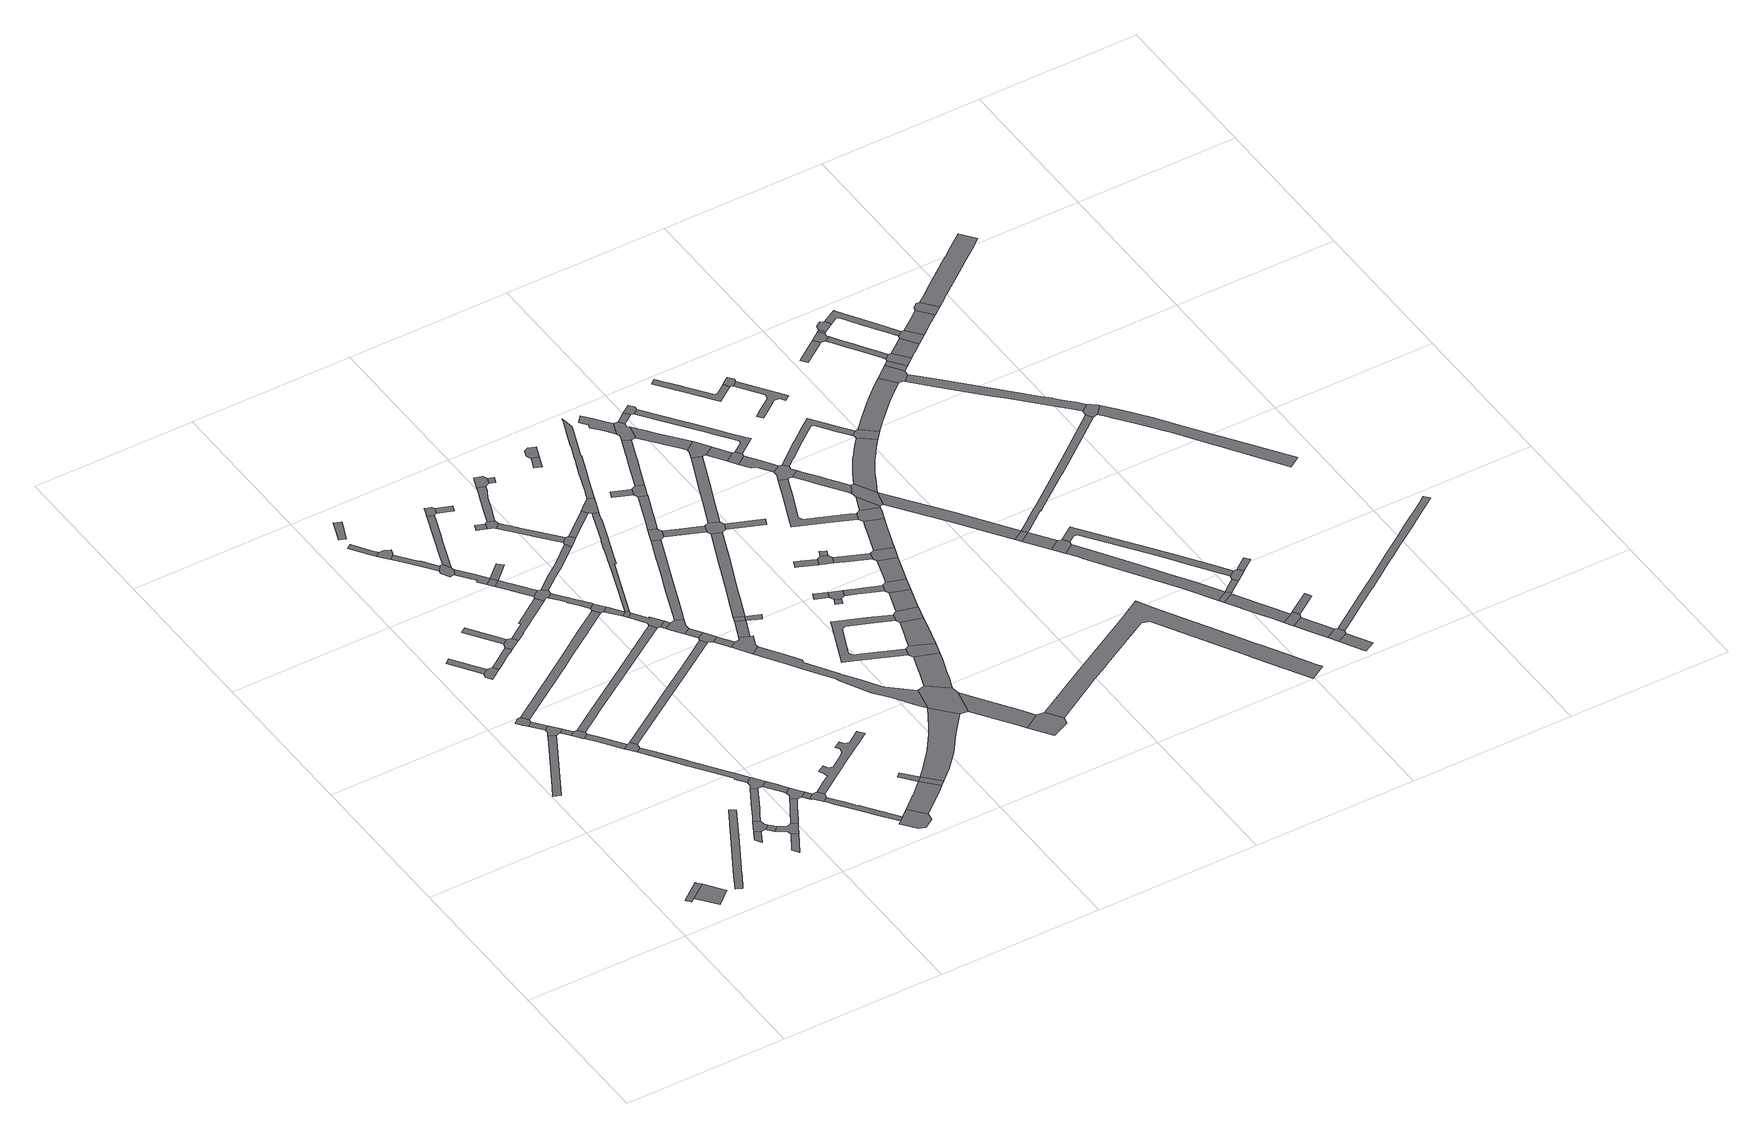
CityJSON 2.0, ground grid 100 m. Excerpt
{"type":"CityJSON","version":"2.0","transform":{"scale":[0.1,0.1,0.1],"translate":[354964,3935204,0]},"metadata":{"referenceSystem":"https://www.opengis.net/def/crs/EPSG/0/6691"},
"CityObjects":{
"road1":{"type":"Road","geometry":[{"type":"MultiSurface","lod":"1","boundaries":[[[0,1,2,3,4,5]]]}]},
"road2":{"type":"Road","attributes":{"RoadStructureAttribute.sectionType":"1"},"geometry":[{"type":"MultiSurface","lod":"1","boundaries":[[[0,6,7,8,1]]]}]},
"road3":{"type":"Road","attributes":{"RoadStructureAttribute.sectionType":"1"},"geometry":[{"type":"MultiSurface","lod":"1","boundaries":[[[9,10,11,12,13,14,15,16,17]]]}]},
"road4":{"type":"Road","attributes":{"RoadStructureAttribute.sectionType":"1"},"geometry":[{"type":"MultiSurface","lod":"1","boundaries":[[[18,19,20,21,22,23,24,25,26,27,28]]]}]},
"road5":{"type":"Road","geometry":[{"type":"MultiSurface","lod":"1","boundaries":[[[29,30,31,32,33,34,35,36,37]]]}]},
"road6":{"type":"Road","attributes":{"RoadStructureAttribute.sectionType":"1"},"geometry":[{"type":"MultiSurface","lod":"1","boundaries":[[[36,38,39,40,41,42,37]]]}]},
"road7":{"type":"Road","geometry":[{"type":"MultiSurface","lod":"1","boundaries":[[[39,43,12,11,44,45,46,40]]]}]},
"road8":{"type":"Road","attributes":{"RoadStructureAttribute.sectionType":"1"},"geometry":[{"type":"MultiSurface","lod":"1","boundaries":[[[47,48,49,45,44,50]]]}]},
"road9":{"type":"Road","geometry":[{"type":"MultiSurface","lod":"1","boundaries":[[[51,52,53,54,55,47,50]]]}]},
"road10":{"type":"Road","attributes":{"RoadStructureAttribute.sectionType":"1"},"geometry":[{"type":"MultiSurface","lod":"1","boundaries":[[[56,57,58,59,60,61]]]}]},
"road11":{"type":"Road","attributes":{"RoadStructureAttribute.sectionType":"1"},"geometry":[{"type":"MultiSurface","lod":"1","boundaries":[[[62,63,64,65]]]}]},
"road12":{"type":"Road","attributes":{"RoadStructureAttribute.sectionType":"1"},"geometry":[{"type":"MultiSurface","lod":"1","boundaries":[[[52,66,67,68,69,53]]]}]},
"road13":{"type":"Road","geometry":[{"type":"MultiSurface","lod":"1","boundaries":[[[61,60,70,71,72,73,74]]]}]},
"road14":{"type":"Road","geometry":[{"type":"MultiSurface","lod":"1","boundaries":[[[75,76,65,64,77,78,79,80,81]]]}]},
"road15":{"type":"Road","attributes":{"RoadStructureAttribute.sectionType":"1"},"geometry":[{"type":"MultiSurface","lod":"1","boundaries":[[[82,83,84,85]]]}]},
"road16":{"type":"Road","attributes":{"RoadStructureAttribute.sectionType":"1"},"geometry":[{"type":"MultiSurface","lod":"1","boundaries":[[[86,87,88,71,70]]]}]},
"road17":{"type":"Road","geometry":[{"type":"MultiSurface","lod":"1","boundaries":[[[89,68,67,90,91,92,93]]]}]},
"road18":{"type":"Road","geometry":[{"type":"MultiSurface","lod":"1","boundaries":[[[94,95,96,88,87,97,98,82,85,99,100]]]}]},
"road19":{"type":"Road","attributes":{"RoadStructureAttribute.sectionType":"1"},"geometry":[{"type":"MultiSurface","lod":"1","boundaries":[[[73,101,102,103,104,105,106,107,108,74]]]}]},
"road20":{"type":"Road","attributes":{"RoadStructureAttribute.sectionType":"1"},"geometry":[{"type":"MultiSurface","lod":"1","boundaries":[[[109,110,111,112,113,114,115,116,117,118,119,75]]]}]},
"road21":{"type":"Road","attributes":{"RoadStructureAttribute.sectionType":"1"},"geometry":[{"type":"MultiSurface","lod":"1","boundaries":[[[90,120,121,122,123,124,125,126,127,128,129,130,131,132,133,134,91]]]}]},
"road22":{"type":"Road","attributes":{"RoadStructureAttribute.sectionType":"1"},"geometry":[{"type":"MultiSurface","lod":"1","boundaries":[[[135,136,137,138]]]}]},
"road23":{"type":"Road","attributes":{"RoadStructureAttribute.sectionType":"1"},"geometry":[{"type":"MultiSurface","lod":"1","boundaries":[[[139,140,141,142,143,144,145,146,147,148,149,94,100]]]}]},
"road24":{"type":"Road","geometry":[{"type":"MultiSurface","lod":"1","boundaries":[[[115,150,151,152,153,138,137,116]]]}]},
"road25":{"type":"Road","geometry":[{"type":"MultiSurface","lod":"1","boundaries":[[[154,126,125,155,105,104,156,157,158]]]}]},
"road26":{"type":"Road","attributes":{"RoadStructureAttribute.sectionType":"1"},"geometry":[{"type":"MultiSurface","lod":"1","boundaries":[[[159,160,161,162,163,164,165,30,29,166,167,168,169,170,171,172,173,174]]]}]},
"road27":{"type":"Road","attributes":{"RoadStructureAttribute.sectionType":"1"},"geometry":[{"type":"MultiSurface","lod":"1","boundaries":[[[157,175,176,177,178,179,180,181,182,183,184,158]]]}]},
"road28":{"type":"Road","attributes":{"RoadStructureAttribute.sectionType":"1"},"geometry":[{"type":"MultiSurface","lod":"1","boundaries":[[[185,186,187,188,189,190,191]]]}]},
"road29":{"type":"Road","geometry":[{"type":"MultiSurface","lod":"1","boundaries":[[[192,193,178,177,194,195,144,143,196]]]}]},
"road30":{"type":"Road","attributes":{"RoadStructureAttribute.sectionType":"1"},"geometry":[{"type":"MultiSurface","lod":"1","boundaries":[[[197,198,199,200,201,202,203]]]}]},
"road31":{"type":"Road","geometry":[{"type":"MultiSurface","lod":"1","boundaries":[[[204,205,206,207,191,190,208,209]]]}]},
"road32":{"type":"Road","attributes":{"RoadStructureAttribute.sectionType":"1"},"geometry":[{"type":"MultiSurface","lod":"1","boundaries":[[[210,211,192,196]]]}]},
"road33":{"type":"Road","geometry":[{"type":"MultiSurface","lod":"1","boundaries":[[[212,213,211,210,214,215,216,217,218,219]]]}]},
"road34":{"type":"Road","attributes":{"RoadStructureAttribute.sectionType":"1"},"geometry":[{"type":"MultiSurface","lod":"1","boundaries":[[[220,221,222,223,224,225,226,55,54]]]}]},
"road35":{"type":"Road","attributes":{"RoadStructureAttribute.sectionType":"1"},"geometry":[{"type":"MultiSurface","lod":"1","boundaries":[[[227,228,229,230,231,232,233,234,235,236,204,209]]]}]},
"road36":{"type":"Road","attributes":{"RoadStructureAttribute.sectionType":"1"},"geometry":[{"type":"MultiSurface","lod":"1","boundaries":[[[152,237,238,239,240,241,242,243,244,245,246,153]]]}]},
"road37":{"type":"Road","attributes":{"RoadStructureAttribute.sectionType":"1"},"geometry":[{"type":"MultiSurface","lod":"1","boundaries":[[[218,247,248,249,250,251,252,253,254,255,256,257,258,219]]]}]},
"road38":{"type":"Road","geometry":[{"type":"MultiSurface","lod":"1","boundaries":[[[259,260,261,231,230,262,263,264,265]]]}]},
"road39":{"type":"Road","attributes":{"RoadStructureAttribute.sectionType":"1"},"geometry":[{"type":"MultiSurface","lod":"1","boundaries":[[[92,266,267,268,269,270,271,272,273,274,93]]]}]},
"road40":{"type":"Road","attributes":{"RoadStructureAttribute.sectionType":"1"},"geometry":[{"type":"MultiSurface","lod":"1","boundaries":[[[275,276,277,278,259,265,279,280,281,282,283]]]}]},
"road41":{"type":"Road","geometry":[{"type":"MultiSurface","lod":"1","boundaries":[[[282,284,285,283]]]}]},
"road42":{"type":"Road","geometry":[{"type":"MultiSurface","lod":"1","boundaries":[[[286,253,252,287,288,289,290,291]]]}]},
"road43":{"type":"Road","attributes":{"RoadStructureAttribute.sectionType":"1"},"geometry":[{"type":"MultiSurface","lod":"1","boundaries":[[[292,293,294,295,285,284,296,297,298,299]]]}]},
"road44":{"type":"Road","attributes":{"RoadStructureAttribute.sectionType":"1"},"geometry":[{"type":"MultiSurface","lod":"1","boundaries":[[[260,300,301,302,303,304,305,306,307,308,309,310,311,261]]]}]},
"road45":{"type":"Road","geometry":[{"type":"MultiSurface","lod":"1","boundaries":[[[285,312,313,283]]]}]},
"road46":{"type":"Road","geometry":[{"type":"MultiSurface","lod":"1","boundaries":[[[314,315,299,298,241,240,316,317,318,319]]]}]},
"road47":{"type":"Road","attributes":{"RoadStructureAttribute.sectionType":"1"},"geometry":[{"type":"MultiSurface","lod":"1","boundaries":[[[320,321,322,323,324,325,326,327,328,329,330,331,332,333,334,335,336,337,338,339,340,341,342,343,344,345,213,212]]]}]},
"road48":{"type":"Road","attributes":{"RoadStructureAttribute.sectionType":"1"},"geometry":[{"type":"MultiSurface","lod":"1","boundaries":[[[346,347,348,349,350,351,352,353,354,319,318,355,356,357,358,359,360,361]]]}]},
"road49":{"type":"Road","attributes":{"RoadStructureAttribute.sectionType":"1"},"geometry":[{"type":"MultiSurface","lod":"1","boundaries":[[[362,363,364,365,366,367,368,369,370,371,286,291]]]}]},
"road50":{"type":"Road","geometry":[{"type":"MultiSurface","lod":"1","boundaries":[[[372,306,305,373,374,375,376]]]}]},
"road51":{"type":"Road","geometry":[{"type":"MultiSurface","lod":"1","boundaries":[[[173,377,378,379,346,361,380,174]]]}]},
"road52":{"type":"Road","attributes":{"RoadStructureAttribute.sectionType":"1"},"geometry":[{"type":"MultiSurface","lod":"1","boundaries":[[[381,379,378,382,383,384,385,386]]]}]},
"road53":{"type":"Road","geometry":[{"type":"MultiSurface","lod":"1","boundaries":[[[387,388,389,390]]]}]},
"road54":{"type":"Road","geometry":[{"type":"MultiSurface","lod":"1","boundaries":[[[391,392,393,386,385,394]]]}]},
"road55":{"type":"Road","geometry":[{"type":"MultiSurface","lod":"1","boundaries":[[[395,396,397,398,374,373]]]}]},
"road56":{"type":"Road","geometry":[{"type":"MultiSurface","lod":"1","boundaries":[[[399,400,401,402]]]}]},
"road57":{"type":"Road","attributes":{"RoadStructureAttribute.sectionType":"1"},"geometry":[{"type":"MultiSurface","lod":"1","boundaries":[[[403,404,405,406,315,314,407,408,409,410,411,412]]]}]},
"road58":{"type":"Road","geometry":[{"type":"MultiSurface","lod":"1","boundaries":[[[223,413,414,415,416,417,418,391,419,420,421,422,423,224]]]}]},
"road59":{"type":"Road","geometry":[{"type":"MultiSurface","lod":"1","boundaries":[[[390,366,365,424,387]]]}]},
"road60":{"type":"Road","attributes":{"RoadStructureAttribute.sectionType":"1"},"geometry":[{"type":"MultiSurface","lod":"1","boundaries":[[[425,414,413,426]]]}]},
"road61":{"type":"Road","geometry":[{"type":"MultiSurface","lod":"1","boundaries":[[[401,427,428,429,430,431,402]]]}]},
"road62":{"type":"Road","geometry":[{"type":"MultiSurface","lod":"1","boundaries":[[[425,426,432,433,434,435,436,437,438]]]}]},
"road63":{"type":"Road","attributes":{"RoadStructureAttribute.sectionType":"1"},"geometry":[{"type":"MultiSurface","lod":"1","boundaries":[[[435,434,439,440]]]}]},
"road64":{"type":"Road","geometry":[{"type":"MultiSurface","lod":"1","boundaries":[[[439,271,270,441,442,443,440]]]}]},
"road65":{"type":"Road","attributes":{"RoadStructureAttribute.sectionType":"1"},"geometry":[{"type":"MultiSurface","lod":"1","boundaries":[[[444,445,446,429,428,447,448,449,450,451]]]}]},
"road66":{"type":"Road","attributes":{"RoadStructureAttribute.sectionType":"1"},"geometry":[{"type":"MultiSurface","lod":"1","boundaries":[[[452,442,441,453,454,455,456,457]]]}]},
"road67":{"type":"Road","attributes":{"RoadStructureAttribute.sectionType":"1"},"geometry":[{"type":"MultiSurface","lod":"1","boundaries":[[[458,459,460,461,462,463,464,465,466,467,468,469,470,471,431,430]]]}]},
"road68":{"type":"Road","geometry":[{"type":"MultiSurface","lod":"1","boundaries":[[[472,473,474,475,476,477,478,479,480,457,456,481,482,483]]]}]},
"road69":{"type":"Road","geometry":[{"type":"MultiSurface","lod":"1","boundaries":[[[450,412,411,484,485,486,451]]]}]},
"road70":{"type":"Road","attributes":{"RoadStructureAttribute.sectionType":"1"},"geometry":[{"type":"MultiSurface","lod":"1","boundaries":[[[393,487,488,489,490,491,492,493,494,495,496,497,498,499,500,501,502,503,504,505,506,507,508,509,510,511,512,386]]]}]},
"road71":{"type":"Road","attributes":{"RoadStructureAttribute.sectionType":"1"},"geometry":[{"type":"MultiSurface","lod":"1","boundaries":[[[424,513,514,515,516,517,518,519,520,521,522,523,524,525,526,527,528,387]]]}]},
"road72":{"type":"Road","geometry":[{"type":"MultiSurface","lod":"1","boundaries":[[[529,467,466,530,531,532,533]]]}]},
"road73":{"type":"Road","geometry":[{"type":"MultiSurface","lod":"1","boundaries":[[[534,535,531,530]]]}]},
"road74":{"type":"Road","attributes":{"RoadStructureAttribute.sectionType":"1"},"geometry":[{"type":"MultiSurface","lod":"1","boundaries":[[[437,536,537,538,539,540,541,542,543,544,545,546,547,548,549,550,438]]]}]},
"road75":{"type":"Road","attributes":{"RoadStructureAttribute.sectionType":"1"},"geometry":[{"type":"MultiSurface","lod":"1","boundaries":[[[551,552,553,554,555,556,557,558,559,560,561,472,483,562,563,564,565,566,567,568,569,570,571,572,573,518]]]}]},
"road76":{"type":"Road","attributes":{"RoadStructureAttribute.sectionType":"1"},"geometry":[{"type":"MultiSurface","lod":"1","boundaries":[[[574,575,576,479,478,577,574,578,579,580]]]}]},
"road77":{"type":"Road","geometry":[{"type":"MultiSurface","lod":"1","boundaries":[[[581,575,574,580]]]}]},
"road78":{"type":"Road","attributes":{"RoadStructureAttribute.sectionType":"1"},"geometry":[{"type":"MultiSurface","lod":"1","boundaries":[[[485,582,583,584,585,486]]]}]},
"road79":{"type":"Road","geometry":[{"type":"MultiSurface","lod":"1","boundaries":[[[500,499,586,587,588,589,590,591,584,583]]]}]},
"road80":{"type":"Road","geometry":[{"type":"MultiSurface","lod":"1","boundaries":[[[592,593,594,551,518,517,595]]]}]},
"road81":{"type":"Road","geometry":[{"type":"MultiSurface","lod":"1","boundaries":[[[543,596,597,598,599,600,544]]]}]},
"road82":{"type":"Road","attributes":{"RoadStructureAttribute.sectionType":"1"},"geometry":[{"type":"MultiSurface","lod":"1","boundaries":[[[601,602,603,604,605,606,607,608,609,610,611,612,581,580]]]}]},
"road83":{"type":"Road","attributes":{"RoadStructureAttribute.sectionType":"1"},"geometry":[{"type":"MultiSurface","lod":"1","boundaries":[[[613,614,615,616,617]]]}]},
"road84":{"type":"Road","attributes":{"RoadStructureAttribute.sectionType":"1"},"geometry":[{"type":"MultiSurface","lod":"1","boundaries":[[[618,619,620,621,613,617]]]}]},
"road85":{"type":"Road","attributes":{"RoadStructureAttribute.sectionType":"1"},"geometry":[{"type":"MultiSurface","lod":"1","boundaries":[[[622,623,624,625,626,627,628,629,630,631,632,633,634,635,636,637]]]}]},
"road86":{"type":"Road","attributes":{"RoadStructureAttribute.sectionType":"1"},"geometry":[{"type":"MultiSurface","lod":"1","boundaries":[[[638,639,599,598,640,641,642,643,644]]]}]},
"road87":{"type":"Road","attributes":{"RoadStructureAttribute.sectionType":"1"},"geometry":[{"type":"MultiSurface","lod":"1","boundaries":[[[645,597,596,646,647,648]]]}]},
"road88":{"type":"Road","attributes":{"RoadStructureAttribute.sectionType":"1"},"geometry":[{"type":"MultiSurface","lod":"1","boundaries":[[[649,650,651,652]]]}]},
"road89":{"type":"Road","attributes":{"RoadStructureAttribute.sectionType":"1"},"geometry":[{"type":"MultiSurface","lod":"1","boundaries":[[[653,654,655,656,657,658,659,592,595]]]}]},
"road90":{"type":"Road","attributes":{"RoadStructureAttribute.sectionType":"1"},"geometry":[{"type":"MultiSurface","lod":"1","boundaries":[[[593,660,661,662,663,664,665,666,667,668,669,670,594]]]}]},
"road91":{"type":"Road","attributes":{"RoadStructureAttribute.sectionType":"1"},"geometry":[{"type":"MultiSurface","lod":"1","boundaries":[[[671,672,673,674,675,676,677,678,679,680,681,682,683,684,685,686,687,688,689,590,589,690,691,692,693,694,695,696,697,698,699,700]]]}]},
"road92":{"type":"Road","attributes":{"RoadStructureAttribute.sectionType":"1"},"geometry":[{"type":"MultiSurface","lod":"1","boundaries":[[[701,702,703,704]]]}]},
"road93":{"type":"Road","geometry":[{"type":"MultiSurface","lod":"1","boundaries":[[[705,706,707,656,655,708]]]}]},
"road94":{"type":"Road","geometry":[{"type":"MultiSurface","lod":"1","boundaries":[[[643,709,710,711,712,649,652,713,644]]]}]},
"road95":{"type":"Road","geometry":[{"type":"MultiSurface","lod":"1","boundaries":[[[666,665,714,715,622,637]]]}]},
"road96":{"type":"Road","geometry":[{"type":"MultiSurface","lod":"1","boundaries":[[[716,717,718,719]]]}]},
"road97":{"type":"Road","geometry":[{"type":"MultiSurface","lod":"1","boundaries":[[[606,720,721,722,723,648,647,607]]]}]},
"road98":{"type":"Road","geometry":[{"type":"MultiSurface","lod":"1","boundaries":[[[724,701,704,719,718,725]]]}]},
"road99":{"type":"Road","attributes":{"RoadStructureAttribute.sectionType":"1"},"geometry":[{"type":"MultiSurface","lod":"1","boundaries":[[[726,727,715,714,728,729,730,731]]]}]},
"road100":{"type":"Road","attributes":{"RoadStructureAttribute.sectionType":"1"},"geometry":[{"type":"MultiSurface","lod":"1","boundaries":[[[732,733,734,735,736,737]]]}]},
"road101":{"type":"Road","attributes":{"RoadStructureAttribute.sectionType":"1"},"geometry":[{"type":"MultiSurface","lod":"1","boundaries":[[[738,739,740,741,712,711,742,743,744,745,746,747]]]}]},
"road102":{"type":"Road","attributes":{"RoadStructureAttribute.sectionType":"1"},"geometry":[{"type":"MultiSurface","lod":"1","boundaries":[[[748,749,721,720]]]}]},
"road103":{"type":"Road","attributes":{"RoadStructureAttribute.sectionType":"1"},"geometry":[{"type":"MultiSurface","lod":"1","boundaries":[[[750,751,752,753,724,725]]]}]},
"road104":{"type":"Road","geometry":[{"type":"MultiSurface","lod":"1","boundaries":[[[730,754,755,631,630,731]]]}]},
"road105":{"type":"Road","geometry":[{"type":"MultiSurface","lod":"1","boundaries":[[[732,737,756,757,758,759]]]}]},
"road106":{"type":"Road","attributes":{"RoadStructureAttribute.sectionType":"1"},"geometry":[{"type":"MultiSurface","lod":"1","boundaries":[[[760,761,762,763,764,765,766,767,723,722]]]}]},
"road107":{"type":"Road","attributes":{"RoadStructureAttribute.sectionType":"1"},"geometry":[{"type":"MultiSurface","lod":"1","boundaries":[[[754,768,769,770,771,755]]]}]},
"road108":{"type":"Road","attributes":{"RoadStructureAttribute.sectionType":"1"},"geometry":[{"type":"MultiSurface","lod":"1","boundaries":[[[772,773,774,775,776,777,778,779,780,781,782]]]}]},
"road109":{"type":"Road","geometry":[{"type":"MultiSurface","lod":"1","boundaries":[[[758,783,784,759]]]}]},
"road110":{"type":"Road","geometry":[{"type":"MultiSurface","lod":"1","boundaries":[[[746,785,786,787,788,789,777,776,790,747]]]}]},
"road111":{"type":"Road","geometry":[{"type":"MultiSurface","lod":"1","boundaries":[[[770,769,791,792,752,751]]]}]},
"road112":{"type":"Road","attributes":{"RoadStructureAttribute.sectionType":"1"},"geometry":[{"type":"MultiSurface","lod":"1","boundaries":[[[793,794,795,796,757,756]]]}]},
"road113":{"type":"Road","geometry":[{"type":"MultiSurface","lod":"1","boundaries":[[[797,798,799,800,789,788]]]}]},
"road114":{"type":"Road","attributes":{"RoadStructureAttribute.sectionType":"1"},"geometry":[{"type":"MultiSurface","lod":"1","boundaries":[[[801,802,803,804,792,791]]]}]},
"road115":{"type":"Road","attributes":{"RoadStructureAttribute.sectionType":"1"},"geometry":[{"type":"MultiSurface","lod":"1","boundaries":[[[785,805,806,807,808,809,810,811,812,813,814,815,816,786]]]}]},
"road116":{"type":"Road","geometry":[{"type":"MultiSurface","lod":"1","boundaries":[[[817,818,819,799,798,820,821,822]]]}]},
"road117":{"type":"Road","geometry":[{"type":"MultiSurface","lod":"1","boundaries":[[[823,824,825,812,811,826,764,763,827]]]}]},
"road118":{"type":"Road","geometry":[{"type":"MultiSurface","lod":"1","boundaries":[[[803,802,828,829,830,795,794]]]}]},
"road119":{"type":"Road","attributes":{"RoadStructureAttribute.sectionType":"1"},"geometry":[{"type":"MultiSurface","lod":"1","boundaries":[[[831,832,823,827]]]}]},
"road120":{"type":"Road","attributes":{"RoadStructureAttribute.sectionType":"1"},"geometry":[{"type":"MultiSurface","lod":"1","boundaries":[[[833,834,835,836,837,838,839,840,841,842,843,844,845,846,847,848,849]]]}]},
"road121":{"type":"Road","geometry":[{"type":"MultiSurface","lod":"1","boundaries":[[[850,851,852,832,831,853,854]]]}]},
"road122":{"type":"Road","attributes":{"RoadStructureAttribute.sectionType":"1"},"geometry":[{"type":"MultiSurface","lod":"1","boundaries":[[[855,856,857,830,829,858,859,860]]]}]},
"road123":{"type":"Road","attributes":{"RoadStructureAttribute.sectionType":"1"},"geometry":[{"type":"MultiSurface","lod":"1","boundaries":[[[861,862,863,864,865,866,867,868,869,870,851,850,871,872,873,874,875,876,877,878,879,821,820]]]}]},
"road124":{"type":"Road","attributes":{"RoadStructureAttribute.sectionType":"1"},"geometry":[{"type":"MultiSurface","lod":"1","boundaries":[[[880,881,882,883,884,885,886,854,853]]]}]},
"road125":{"type":"Road","geometry":[{"type":"MultiSurface","lod":"1","boundaries":[[[887,888,889,885,884,890,891,849,848,892,893]]]}]},
"road126":{"type":"Road","geometry":[{"type":"MultiSurface","lod":"1","boundaries":[[[894,895,896,839,838,897,855,860]]]}]},
"road127":{"type":"Road","attributes":{"RoadStructureAttribute.sectionType":"1"},"geometry":[{"type":"MultiSurface","lod":"1","boundaries":[[[892,898,899,900,901,902,903,904,905,906,907,908,893]]]}]},
"road128":{"type":"Road","attributes":{"RoadStructureAttribute.sectionType":"1"},"geometry":[{"type":"MultiSurface","lod":"1","boundaries":[[[895,909,910,911,896]]]}]},
"road129":{"type":"Road","attributes":{"RoadStructureAttribute.sectionType":"1"},"geometry":[{"type":"MultiSurface","lod":"1","boundaries":[[[912,913,914,915,916,917,918,919,920,921,922,923,924,925,926,927,928,929,930,931,932,933,934,935,936,937,938,939,707,706]]]}]},
"road130":{"type":"Road","geometry":[{"type":"MultiSurface","lod":"1","boundaries":[[[940,941,942,904,903,910,909]]]}]},
"road131":{"type":"Road","attributes":{"RoadStructureAttribute.sectionType":"1"},"geometry":[{"type":"MultiSurface","lod":"1","boundaries":[[[943,944,945,946,947,948,949,950,951,952,953,954,955,956,957]]]}]},
"road132":{"type":"Road","attributes":{"RoadStructureAttribute.sectionType":"1"},"geometry":[{"type":"MultiSurface","lod":"1","boundaries":[[[958,959,960,961,962,963,964,965,889,888,966,967,968,969,970,971,972,973,974,975,976]]]}]},
"road133":{"type":"Road","attributes":{"RoadStructureAttribute.sectionType":"1"},"geometry":[{"type":"MultiSurface","lod":"1","boundaries":[[[940,977,978,979,980,981,982,983,984,985,941]]]}]},
"road134":{"type":"Road","attributes":{"RoadStructureAttribute.sectionType":"1"},"geometry":[{"type":"MultiSurface","lod":"1","boundaries":[[[986,987,988,989,990,991,992,993,994,995,996,997,998,999,1000,1001,1002,942,941]]]}]},
"road135":{"type":"Road","geometry":[{"type":"MultiSurface","lod":"1","boundaries":[[[956,1003,1004,1005,1006,1007,1008,957]]]}]},
"road136":{"type":"Road","geometry":[{"type":"MultiSurface","lod":"1","boundaries":[[[1004,1009,1010,1011,1012,1013,1014,1015,1016,1017,1018,1019,1020,1021,1022,1023,1024,1025,1026,1027,1028,1029,1030,1031,1032,1033,1005]]]}]},
"road137":{"type":"Road","geometry":[{"type":"MultiSurface","lod":"1","boundaries":[[[1034,982,981,1035,1036]]]}]},
"road138":{"type":"Road","attributes":{"RoadStructureAttribute.sectionType":"1"},"geometry":[{"type":"MultiSurface","lod":"1","boundaries":[[[1037,1038,1034,1036]]]}]},
"road139":{"type":"Road","geometry":[{"type":"MultiSurface","lod":"1","boundaries":[[[1039,1040,1041,1042,1038,1037,1043]]]}]},
"road140":{"type":"Road","geometry":[{"type":"MultiSurface","lod":"1","boundaries":[[[1044,976,975,1045,994,993,1046]]]}]},
"road141":{"type":"Road","attributes":{"RoadStructureAttribute.sectionType":"1"},"geometry":[{"type":"MultiSurface","lod":"1","boundaries":[[[1047,1048,1049,1050,1051,1052,1053,1054,1055,1056,1057,1039,1043]]]}]},
"road142":{"type":"Road","attributes":{"RoadStructureAttribute.sectionType":"1"},"geometry":[{"type":"MultiSurface","lod":"1","boundaries":[[[1058,1059,1060,1061,1062,1063,1064,1065,1066,1067,1068,1069,1070,1071,1072,1073,1074,1075,1076,1044,1046]]]}]},
"road143":{"type":"Road","attributes":{"RoadStructureAttribute.sectionType":"1"},"geometry":[{"type":"MultiSurface","lod":"1","boundaries":[[[1077,1078,1079,1080,1081,1082,1083,1084,1085,1086,1087,1088,1089,1090,1091,1041,1040]]]}]},
"road144":{"type":"Road","geometry":[{"type":"MultiSurface","lod":"1","boundaries":[[[1092,1093,1094,1095,1053,1052]]]}]},
"road145":{"type":"Road","attributes":{"RoadStructureAttribute.sectionType":"1"},"geometry":[{"type":"MultiSurface","lod":"1","boundaries":[[[1096,1097,1093,1092,1098,1099,1100,1101]]]}]},
"road146":{"type":"Road","attributes":{"RoadStructureAttribute.sectionType":"1"},"geometry":[{"type":"MultiSurface","lod":"1","boundaries":[[[1102,1103,1104,1105,1106,1107]]]}]},
"road147":{"type":"Road","attributes":{"RoadStructureAttribute.sectionType":"1"},"geometry":[{"type":"MultiSurface","lod":"1","boundaries":[[[1108,1109,1110,1111,1053,1095]]]}]},
"road148":{"type":"Road","geometry":[{"type":"MultiSurface","lod":"1","boundaries":[[[1100,1112,1113,1114,1115,1101]]]}]},
"road149":{"type":"Road","attributes":{"RoadStructureAttribute.sectionType":"1"},"geometry":[{"type":"MultiSurface","lod":"1","boundaries":[[[1112,1116,1117,1118,1113]]]}]},
"road150":{"type":"Road","geometry":[{"type":"MultiSurface","lod":"1","boundaries":[[[1119,1118,1117,1120,1121,1122]]]}]},
"road151":{"type":"Road","attributes":{"RoadStructureAttribute.sectionType":"1"},"geometry":[{"type":"MultiSurface","lod":"1","boundaries":[[[1123,1124,1125,1126,1127,1128,1129,1130,1131,1132,1133,1134,982,1034,1135,1136,1137,1138,1139,1140,1141,1142,1143,1144]]]}]},
"road152":{"type":"Road","geometry":[{"type":"MultiSurface","lod":"1","boundaries":[[[1145,1146,1102,1107,1147,1148,1149,1150]]]}]},
"road153":{"type":"Road","geometry":[{"type":"MultiSurface","lod":"1","boundaries":[[[1084,1083,1110,1109,1151,1152]]]}]},
"road154":{"type":"Road","geometry":[{"type":"MultiSurface","lod":"1","boundaries":[[[1153,1121,1120,1154,1155]]]}]},
"road155":{"type":"Road","geometry":[{"type":"MultiSurface","lod":"1","boundaries":[[[1156,1157,1158,1159,1160,1066,1065]]]}]},
"road156":{"type":"Road","attributes":{"RoadStructureAttribute.sectionType":"1"},"geometry":[{"type":"MultiSurface","lod":"1","boundaries":[[[1145,1150,1161,1162]]]}]},
"road157":{"type":"Road","attributes":{"RoadStructureAttribute.sectionType":"1"},"geometry":[{"type":"MultiSurface","lod":"1","boundaries":[[[1163,1164,1165,1166,1115,1114]]]}]},
"road158":{"type":"Road","attributes":{"RoadStructureAttribute.sectionType":"1"},"geometry":[{"type":"MultiSurface","lod":"1","boundaries":[[[1167,1168,1169,1170,1171,1172,1148,1147,1173,1174,1175,1176,1177,1178,1179,1180,1181]]]}]},
"road159":{"type":"Road","geometry":[{"type":"MultiSurface","lod":"1","boundaries":[[[1161,1182,1183,1184,1185,1186,1162]]]}]},
"road160":{"type":"Road","geometry":[{"type":"MultiSurface","lod":"1","boundaries":[[[1187,1160,1159,1188,1189,1190]]]}]},
"road161":{"type":"Road","attributes":{"RoadStructureAttribute.sectionType":"1"},"geometry":[{"type":"MultiSurface","lod":"1","boundaries":[[[1151,1191,1192,1193,1194,1195,1152]]]}]},
"road162":{"type":"Road","attributes":{"RoadStructureAttribute.sectionType":"1"},"geometry":[{"type":"MultiSurface","lod":"1","boundaries":[[[1189,1196,1197,1181,1180,1190]]]}]},
"road163":{"type":"Road","attributes":{"RoadStructureAttribute.sectionType":"1"},"geometry":[{"type":"MultiSurface","lod":"1","boundaries":[[[1198,1199,1200,1201,1202,1183,1182,1203,1204,1205,1206,1207,1208,1209,1210,1211]]]}]},
"road164":{"type":"Road","attributes":{"RoadStructureAttribute.sectionType":"1"},"geometry":[{"type":"MultiSurface","lod":"1","boundaries":[[[1212,1197,1196,1213,1214,1215]]]}]},
"road165":{"type":"Road","attributes":{"RoadStructureAttribute.sectionType":"1"},"geometry":[{"type":"MultiSurface","lod":"1","boundaries":[[[1216,1217,1218,1219,1220,1221,1222,1223,1224,1225,1158,1157,1226,1227,1228,1229,1230,1231,1232,1233,1234,1235]]]}]},
"road166":{"type":"Road","geometry":[{"type":"MultiSurface","lod":"1","boundaries":[[[1236,1237,1211,1210,1212,1215]]]}]},
"road167":{"type":"Road","attributes":{"RoadStructureAttribute.sectionType":"1"},"geometry":[{"type":"MultiSurface","lod":"1","boundaries":[[[1236,1238,1239,1240,1241,1242,1243,1244,1237]]]}]},
"road168":{"type":"Road","geometry":[{"type":"MultiSurface","lod":"1","boundaries":[[[1245,1246,1247,1235,1234,1123,1144,1248]]]}]},
"road169":{"type":"Road","geometry":[{"type":"MultiSurface","lod":"1","boundaries":[[[1249,1250,1251,1242,1241,1252]]]}]},
"road170":{"type":"Road","attributes":{"RoadStructureAttribute.sectionType":"1"},"geometry":[{"type":"MultiSurface","lod":"1","boundaries":[[[1253,1254,1255,1256,1257,1258,1259,1260,1261,1262,1263,1264,1265,1119,1122,1266,1267,1268,1269,1270,1271,1272,1273,1274,1275,1276,1277,1278,1279]]]}]},
"road171":{"type":"Road","attributes":{"RoadStructureAttribute.sectionType":"1"},"geometry":[{"type":"MultiSurface","lod":"1","boundaries":[[[1280,1281,1282,1283,1284,1285,1286,1287,1288,1289,1290,1291,1292,1293,1294,1295,1296,1297,1298,1299,1245,1248]]]}]},
"road172":{"type":"Road","attributes":{"RoadStructureAttribute.sectionType":"1"},"geometry":[{"type":"MultiSurface","lod":"1","boundaries":[[[1300,1301,1302,1303,1304,1305,1249,1252,1306,1307,1308,1309,1310,1311,1312,1313,1314]]]}]}
},
"vertices":[
[203,240,0],[303,314,0],[283,340,0],[280,344,0],[155,250,0],[180,220,0],
[204,238,0],[298,122,0],[388,201,0],
[76,1384,0],[146,1511,0],[289,1768,0],[249,1790,0],[240,1773,0],[121,1560,0],[45,1423,0],[7,1354,0],[48,1335,0],
[470,166,0],[523,260,0],[526,266,0],[681,547,0],[721,619,0],[785,735,0],[755,752,0],[748,755,0],[669,614,0],[485,281,0],[433,187,0],
[235,1956,0],[205,1996,0],[185,1995,0],[153,1970,0],[175,1943,0],[180,1937,0],[182,1935,0],[202,1911,0],[232,1937,0],
[244,1861,0],[263,1838,0],[292,1860,0],[284,1871,0],[278,1879,0],
[262,1814,0],[317,1774,0],[345,1796,0],[295,1857,0],
[385,1746,0],[383,1750,0],[350,1789,0],[357,1724,0],
[397,1674,0],[403,1667,0],[434,1691,0],[435,1708,0],[408,1745,0],
[750,498,0],[735,471,0],[760,435,0],[795,498,0],[803,511,0],[768,531,0],
[134,2611,0],[101,2587,0],[228,2406,0],[260,2428,0],
[455,1602,0],[541,1482,0],[573,1505,0],[486,1626,0],
[833,514,0],[863,540,0],[848,557,0],[845,587,0],[810,607,0],
[296,2427,0],[290,2423,0],[228,2405,0],[222,2376,0],[244,2344,0],[302,2385,0],[318,2395,0],
[930,410,0],[862,294,0],[888,258,0],[965,389,0],
[848,497,0],[866,476,0],[896,503,0],
[585,1504,0],[586,1420,0],[615,1442,0],[618,1475,0],[594,1511,0],
[973,483,0],[944,475,0],[907,496,0],[872,469,0],[923,439,0],[993,438,0],[1008,462,0],
[871,634,0],[885,658,0],[897,679,0],[976,821,0],[941,841,0],[861,698,0],[850,678,0],[823,629,0],
[319,2394,0],[379,2436,0],[378,2437,0],[432,2475,0],[438,2479,0],[439,2478,0],[463,2494,0],[441,2527,0],[416,2510,0],[407,2504,0],[369,2477,0],
[653,1327,0],[757,1181,0],[880,1009,0],[916,959,0],[912,952,0],[954,896,0],[990,922,0],[947,982,0],[920,1019,0],[787,1204,0],[771,1227,0],[727,1289,0],[683,1350,0],[678,1357,0],[671,1367,0],
[342,2780,0],[309,2758,0],[449,2559,0],[481,2583,0],
[1027,495,0],[1042,521,0],[1050,535,0],[1083,591,0],[1110,638,0],[1076,658,0],[1047,608,0],[1024,570,0],[1007,541,0],[994,519,0],[980,495,0],
[513,2528,0],[523,2535,0],[533,2541,0],[510,2575,0],
[999,910,0],[955,866,0],[998,823,0],[1006,823,0],[1043,849,0],
[960,2512,0],[847,2435,0],[694,2329,0],[604,2268,0],[526,2214,0],[366,2104,0],[249,2026,0],[395,2064,0],[554,2172,0],[635,2228,0],[722,2288,0],[875,2393,0],[896,2407,0],[1017,2491,0],[1026,2497,0],[998,2538,0],
[1056,755,0],[1060,749,0],[1088,711,0],[1122,737,0],[1091,780,0],[1089,782,0],[1089,783,0],[1087,786,0],[1083,791,0],[1084,792,0],
[257,3583,0],[234,3618,0],[183,3691,0],[154,3670,0],[228,3566,0],[254,3534,0],[281,3555,0],
[1175,665,0],[1154,694,0],[1089,680,0],[1086,675,0],[1140,639,0],
[193,3868,0],[151,3756,0],[190,3740,0],[223,3820,0],[224,3821,0],[245,3873,0],[202,3890,0],
[332,3495,0],[335,3503,0],[349,3537,0],[313,3552,0],[278,3504,0],[303,3472,0],
[1166,604,0],[1201,630,0],
[1259,593,0],[1231,629,0],[1174,593,0],[1178,599,0],[1179,598,0],[1182,594,0],[1220,543,0],[1249,565,0],
[528,1771,0],[612,1827,0],[828,1970,0],[1220,2232,0],[1194,2270,0],[801,2008,0],[507,1812,0],
[368,3392,0],[390,3365,0],[399,3353,0],[475,3254,0],[499,3285,0],[489,3298,0],[437,3367,0],[431,3375,0],[429,3373,0],[405,3403,0],
[589,2579,0],[588,2581,0],[607,2594,0],[822,2744,0],[792,2788,0],[608,2660,0],[616,2647,0],[588,2627,0],[584,2625,0],[524,2583,0],
[1237,521,0],[1258,492,0],[1322,407,0],[1350,369,0],[1394,310,0],[1485,186,0],[1514,209,0],[1362,414,0],[1360,418,0],[1350,430,0],[1306,489,0],[1304,491,0],
[548,3220,0],[544,3240,0],[519,3289,0],[472,3231,0],[500,3178,0],[507,3183,0],[529,3180,0],
[766,1573,0],[925,1678,0],[998,1726,0],[1267,1905,0],[1386,1985,0],[1361,2023,0],[1170,1895,0],[972,1763,0],[800,1648,0],
[641,3099,0],[634,3108,0],[627,3117,0],[622,3124,0],[609,3077,0],[598,3069,0],[604,3061,0],[633,3022,0],[675,3053,0],
[660,2985,0],[702,3017,0],
[1561,250,0],[1466,171,0],[1536,83,0],[1575,70,0],[1633,108,0],[1642,157,0],
[823,2854,0],[743,2961,0],[744,2962,0],[743,2964,0],[701,2930,0],[753,2861,0],[794,2805,0],[837,2836,0],
[586,3357,0],[616,3440,0],[638,3499,0],[679,3610,0],[683,3621,0],[695,3655,0],[657,3669,0],[645,3635,0],[614,3551,0],[596,3500,0],[579,3453,0],[552,3379,0],
[796,3107,0],[765,3140,0],
[887,2803,0],[857,2830,0],[835,2754,0],[848,2763,0],[855,2753,0],[884,2776,0],
[1323,638,0],[1506,765,0],[1576,811,0],[1587,818,0],[1635,849,0],[1706,898,0],[1677,939,0],[1597,883,0],[1567,890,0],[1551,915,0],[1509,887,0],[1515,879,0],[1526,862,0],[1520,833,0],[1481,802,0],[1470,795,0],[1437,772,0],[1416,758,0],[1400,762,0],[1387,766,0],[1373,791,0],[1329,766,0],[1341,746,0],[1344,740,0],[1349,711,0],[1297,675,0],
[1032,2584,0],[1033,2585,0],[1019,2604,0],[1017,2605,0],[989,2643,0],[988,2642,0],[955,2684,0],[944,2700,0],[927,2721,0],[899,2698,0],[920,2670,0],[918,2669,0],[924,2662,0],[964,2608,0],[994,2568,0],[1000,2560,0],
[1779,273,0],[1781,274,0],[1804,293,0],[1829,317,0],[1741,413,0],[1729,402,0],[1670,345,0],[1654,330,0],[1653,330,0],[1589,274,0],
[669,3701,0],[713,3663,0],[727,3701,0],[718,3719,0],[680,3733,0],
[1027,2498,0],[1047,2498,0],[1079,2522,0],[1000,2558,0],
[1138,2444,0],[1049,2496,0],[1089,2445,0],[1108,2421,0],[1114,2412,0],[1144,2436,0],
[1767,439,0],[1691,527,0],[1663,502,0],[1739,415,0],
[1164,2411,0],[1160,2416,0],[1164,2428,0],[1134,2387,0],
[730,3657,0],[805,3629,0],[819,3667,0],[763,3688,0],
[836,3470,0],[821,3430,0],[877,3409,0],[892,3450,0],
[1032,2966,0],[1022,2958,0],[940,2898,0],[881,2849,0],[937,2844,0],[975,2875,0],[1050,2930,0],[1059,2936,0],[1184,3042,0],[1163,3077,0],
[1238,2231,0],[1281,2260,0],[1256,2296,0],[1232,2332,0],[1227,2318,0],[1171,2402,0],[1133,2387,0],[1140,2378,0],[1195,2296,0],[1196,2295,0],[1195,2276,0],
[1857,342,0],
[1301,2231,0],[1257,2203,0],
[913,3396,0],[921,3386,0],[954,3413,0],[948,3443,0],[909,3457,0],
[1276,2173,0],[1283,2163,0],[1319,2109,0],[1362,2137,0],[1360,2167,0],[1378,2214,0],[1331,2233,0],
[1364,2042,0],[1407,2070,0],
[1413,1973,0],[1454,1999,0],[1440,2020,0],
[1089,3251,0],[1027,3325,0],[1023,3330,0],[974,3323,0],[1027,3260,0],[1057,3224,0],[1164,3097,0],[1196,3124,0],
[1501,1929,0],[1448,1923,0],[1471,1890,0],[1473,1887,0],[1474,1886,0],[1512,1911,0],
[968,3495,0],[968,3496,0],[985,3541,0],[1016,3624,0],[1018,3629,0],[1022,3635,0],[1031,3651,0],[1044,3673,0],[1058,3709,0],[1010,3726,0],[998,3691,0],[992,3676,0],[945,3556,0],[923,3496,0],
[1598,1813,0],[1595,1820,0],[1594,1824,0],[1594,1831,0],[1596,1837,0],[1622,1901,0],[1606,1907,0],[1549,1930,0],[1543,1914,0],[1479,1879,0],[1477,1878,0],[1542,1777,0],
[1189,3046,0],[1242,3091,0],[1216,3122,0],
[1272,2715,0],[1305,2803,0],[1314,2799,0],[1333,2852,0],[1338,2866,0],[1365,2940,0],[1366,2939,0],[1385,2991,0],[1398,3029,0],[1440,3147,0],[1438,3147,0],[1452,3187,0],[1459,3206,0],[1425,3218,0],[1418,3199,0],[1375,3076,0],[1355,3019,0],[1349,3004,0],[1345,2992,0],[1343,2993,0],[1321,2933,0],[1323,2932,0],[1299,2864,0],[1296,2857,0],[1281,2815,0],[1252,2734,0],
[1902,383,0],[1927,406,0],[2026,513,0],[2118,636,0],[2223,764,0],[2102,898,0],[2067,833,0],[2028,767,0],[1992,712,0],[1967,676,0],[1919,610,0],[1904,591,0],[1836,511,0],[1813,485,0],[1806,478,0],[1777,449,0],
[1033,3788,0],[1085,3722,0],[1099,3760,0],[1086,3787,0],[1039,3804,0],
[1121,3709,0],[1135,3747,0],
[1390,2245,0],[1422,2327,0],[1433,2354,0],[1484,2486,0],[1494,2512,0],[1541,2633,0],[1557,2674,0],[1620,2836,0],[1572,2854,0],[1518,2715,0],[1511,2696,0],[1454,2549,0],[1435,2502,0],[1375,2347,0],[1370,2334,0],
[2135,1048,0],[1999,1171,0],[1989,1180,0],[1917,1292,0],[1860,1380,0],[1851,1395,0],[1735,1573,0],[1735,1574,0],[1743,1594,0],[1690,1674,0],[1601,1808,0],[1544,1775,0],[1575,1727,0],[1653,1607,0],[1697,1539,0],[1757,1447,0],[1808,1369,0],[1815,1356,0],[1820,1346,0],[1914,1166,0],[1920,1155,0],[1982,1075,0],[2069,947,0],
[1656,2031,0],[1600,2054,0],[1551,1934,0],[1619,1941,0],[1740,1994,0],[1754,2026,0],[1670,2063,0],
[1613,2086,0],
[1329,3165,0],[1407,3231,0],[1381,3261,0],[1311,3202,0],
[1487,3282,0],[1499,3315,0],[1500,3314,0],[1502,3318,0],[1465,3332,0],[1427,3300,0],
[2309,920,0],[2303,970,0],[2184,1063,0],[2273,759,0],
[1648,2847,0],[1665,2895,0],[1654,2922,0],[1606,2941,0],[1591,2902,0],
[1671,2066,0],[1724,2196,0],[1750,2259,0],[1837,2472,0],[1844,2489,0],[1935,2712,0],[1878,2732,0],[1787,2510,0],[1763,2453,0],[1694,2282,0],[1686,2264,0],[1614,2088,0],
[1387,3777,0],[1372,3737,0],[1358,3701,0],[1401,3685,0],[1430,3762,0],
[1459,3841,0],[1417,3856,0],[1390,3844,0],[1375,3805,0],
[2260,1373,0],[2030,1468,0],[1994,1482,0],[1982,1510,0],[2057,1690,0],[2058,1693,0],[2085,1705,0],[2207,1655,0],[2339,1601,0],[2354,1649,0],[2222,1703,0],[2039,1778,0],[2022,1737,0],[1910,1462,0],[1971,1437,0],[2246,1325,0],
[1651,3056,0],[1626,2991,0],[1698,3036,0],[1700,3042,0],[1734,3128,0],[1755,3183,0],[1707,3201,0],
[1778,2850,0],[1759,2803,0],[1866,2760,0],[1884,2808,0],
[1711,3272,0],[1600,3316,0],[1584,3272,0],[1695,3229,0],
[2414,560,0],[2450,507,0],[2471,476,0],[2568,542,0],[2509,629,0],[2432,742,0],[2389,804,0],
[2320,1016,0],[2328,1036,0],[2352,1105,0],[2357,1121,0],[2381,1191,0],[2400,1248,0],[2263,1295,0],[2225,1183,0],[2220,1167,0],[2215,1153,0],[2191,1084,0],
[1702,3961,0],[1691,3932,0],[1659,3847,0],[1658,3848,0],[1622,3754,0],[1624,3754,0],[1620,3742,0],[1589,3660,0],[1576,3628,0],[1575,3623,0],[1573,3623,0],[1541,3537,0],[1524,3492,0],[1522,3489,0],[1523,3487,0],[1516,3468,0],[1493,3403,0],[1475,3356,0],[1474,3358,0],[1552,3455,0],[1562,3480,0],[1563,3480,0],[1567,3488,0],[1598,3571,0],[1627,3646,0],[1628,3648,0],[1624,3649,0],[1650,3719,0],[1704,3862,0],[1711,3881,0],
[2154,1993,0],[2077,2023,0],[2060,1982,0],[2137,1951,0],
[2670,391,0],[2683,439,0],[2617,532,0],[2562,344,0],
[1762,3201,0],[1773,3231,0],[1787,3266,0],[1740,3284,0],[1700,3219,0],
[2423,1328,0],[2288,1385,0],
[2136,1887,0],[2173,1872,0],[2187,1908,0],[2150,1923,0],
[1964,2724,0],[1981,2766,0],[1969,2793,0],[1913,2819,0],
[2231,1962,0],[2214,1920,0],
[2322,1487,0],[2301,1426,0],[2444,1405,0],[2453,1443,0],[2479,1541,0],[2352,1574,0],
[2249,2253,0],[2168,2287,0],[2132,2302,0],[2114,2260,0],[2133,2252,0],[2232,2211,0],
[1858,3588,0],[1818,3485,0],[1817,3482,0],[1804,3451,0],[1829,3375,0],[1865,3464,0],[1873,3485,0],[1903,3563,0],[1925,3618,0],[1880,3643,0],
[2172,2640,0],[2190,2683,0],
[2283,1893,0],[2419,1839,0],[2433,1882,0],[2296,1936,0],
[2502,1630,0],[2381,1662,0],
[2308,2180,0],[2326,2222,0],[2315,2250,0],[2277,2264,0],
[2039,2964,0],[2065,3027,0],[2113,3145,0],[2176,3298,0],[2119,3322,0],[2094,3262,0],[2015,3067,0],[1981,2985,0],
[2509,1658,0],[2545,1777,0],[2431,1812,0],[2392,1692,0],
[1780,3864,0],[1796,3844,0],[1788,3822,0],[1834,3765,0],[1883,3704,0],[1915,3785,0],[1883,3824,0],[1854,3859,0],[1839,3878,0],[1796,3931,0],[1760,3889,0],
[2330,2285,0],[2293,2300,0],
[1952,3618,0],[1974,3712,0],[1962,3727,0],[1965,3747,0],[1944,3782,0],[1893,3678,0],
[2571,1863,0],[2460,1895,0],
[2367,2155,0],[2505,2098,0],[2518,2142,0],[2380,2199,0],
[1978,3757,0],[2032,3796,0],[2006,3828,0],[1954,3789,0],
[2593,1933,0],[2626,2034,0],[2518,2071,0],[2473,1931,0],
[1999,3561,0],[2040,3510,0],[2060,3484,0],[2061,3483,0],[2061,3482,0],[2117,3413,0],[2135,3389,0],[2197,3431,0],[2176,3461,0],[2160,3481,0],[2063,3601,0],[2037,3634,0],
[2061,3869,0],[2052,3863,0],[2039,3853,0],[2051,3793,0],[2083,3817,0],[2085,3837,0],
[2260,3340,0],[2255,3346,0],[2210,3412,0],[2138,3369,0],[2198,3298,0],
[2647,2095,0],[2654,2116,0],[2546,2154,0],
[2269,3197,0],[2329,3239,0],
[2366,2784,0],[2289,2592,0],[2274,2553,0],[2383,2508,0],[2468,2474,0],[2612,2415,0],[2631,2461,0],[2596,2475,0],[2484,2521,0],[2421,2547,0],[2359,2572,0],[2347,2600,0],[2350,2608,0],[2408,2750,0],[2457,2871,0],[2467,2897,0],[2419,2916,0],
[2371,3204,0],[2346,3236,0],[2341,3237,0],[2307,3142,0],[2368,3184,0],
[2628,2386,0],[2608,2330,0],[2606,2323,0],[2693,2228,0],[2712,2284,0],[2735,2348,0],
[2078,3756,0],[2144,3667,0],[2207,3582,0],[2282,3480,0],[2285,3477,0],[2321,3428,0],[2354,3382,0],[2389,3336,0],[2413,3303,0],[2410,3283,0],[2478,3283,0],[2458,3310,0],[2397,3392,0],[2354,3450,0],[2333,3479,0],[2332,3479,0],[2274,3558,0],[2238,3608,0],[2172,3697,0],
[2352,3078,0],[2365,3072,0],[2379,3066,0],[2409,3022,0],[2434,2986,0],[2484,3014,0],[2422,3105,0],
[2526,2960,0],[2527,2980,0],[2504,3013,0],[2435,2956,0],[2432,2949,0],[2497,2899,0],[2545,2932,0],
[2754,2399,0],[2766,2435,0],[2658,2473,0],[2615,2413,0],
[2549,2826,0],[2571,2795,0],[2600,2754,0],[2646,2690,0],[2682,2639,0],[2698,2615,0],[2727,2673,0],[2698,2714,0],[2636,2803,0],[2620,2825,0],[2560,2910,0],
[2770,2446,0],[2702,2576,0],[2672,2511,0],
[2973,611,0],[3022,639,0],[3084,674,0],[3120,694,0],[3266,777,0],[3306,800,0],[3366,834,0],[3448,881,0],[3496,866,0],[3783,365,0],[3815,310,0],[3992,3,0],[4087,58,0],[4062,101,0],[3978,248,0],[3929,332,0],[3898,386,0],[3879,420,0],[3840,487,0],[3806,546,0],[3623,867,0],[3591,921,0],[3559,979,0],[3520,1050,0],[3460,1015,0],[3394,976,0],[3225,880,0],[2918,706,0],
[2791,2447,0],[2815,2547,0],[2747,2674,0],
[2521,3695,0],[2502,3698,0],[2398,3836,0],[2387,3851,0],[2344,3910,0],[2328,3931,0],[2294,3976,0],[2262,3952,0],[2270,3942,0],[2311,3886,0],[2351,3833,0],[2366,3813,0],[2502,3631,0],[2606,3708,0],[2587,3743,0],
[2917,3133,0],[2912,3140,0],[2820,3265,0],[2754,3214,0],[2666,3144,0],[2660,3140,0],[2583,3078,0],[2555,3055,0],[2575,3020,0],[2580,3024,0],[2678,3102,0],[2690,3112,0],[2753,3160,0],[2802,3198,0],[2821,3195,0],[2878,3119,0],[2889,3103,0],[2952,3017,0],[2985,3041,0],
[3012,2148,0],[3023,2133,0],[3036,2115,0],[3104,2019,0],[3238,1829,0],[3306,1867,0],[3263,1929,0],[3076,2194,0],[2854,2493,0],
[2855,2621,0],[2894,2695,0],[2947,2781,0],[2977,2821,0],[2985,2833,0],[3010,2866,0],[3038,2900,0],[3050,2915,0],[2960,2989,0],[2957,2986,0],[2939,2964,0],[2920,2941,0],[2878,2884,0],[2874,2880,0],[2851,2853,0],[2828,2816,0],[2790,2755,0],
[2611,3707,0],[2626,3705,0],[2658,3729,0],[2661,3749,0],[2637,3781,0],[2595,3750,0],
[2731,3555,0],[2733,3552,0],[2730,3527,0],[2730,3522,0],[2712,3508,0],[2668,3475,0],[2632,3449,0],[2600,3425,0],[2624,3393,0],[2730,3472,0],[2734,3474,0],[2734,3475,0],[2750,3486,0],[2751,3488,0],[2757,3487,0],[2765,3486,0],[2777,3484,0],[2781,3483,0],[2788,3474,0],[2802,3453,0],[2830,3473,0],[2835,3477,0],[2821,3497,0],[2795,3535,0],[2764,3578,0],
[3327,1837,0],[3251,1809,0],[3263,1793,0],
[3362,1652,0],[3426,1697,0],
[3474,1628,0],[3479,1652,0],[3453,1690,0],[3451,1689,0],[3410,1583,0],
[3005,3043,0],[2958,3009,0],[3095,2968,0],
[3456,1518,0],[3466,1501,0],[3628,1253,0],[3790,1004,0],[3809,974,0],[3901,819,0],[3969,860,0],[3875,1015,0],[3784,1156,0],[3718,1257,0],[3521,1561,0],
[3099,2974,0],[3147,3024,0],[3148,3025,0],[3154,3031,0],[3204,3082,0],[3273,3148,0],[3341,3209,0],[3393,3252,0],[3320,3343,0],[3294,3322,0],[3246,3280,0],[3217,3254,0],[3212,3249,0],[3164,3205,0],[3159,3201,0],[3062,3104,0],[3055,3098,0],[3033,3073,0],[3011,3050,0],
[3523,1683,0],[3547,1679,0],[3737,1417,0],[3783,1354,0],[3840,1273,0],[3921,1157,0],[4062,957,0],[4099,983,0],[4036,1073,0],[3888,1284,0],[3820,1381,0],[3703,1542,0],[3573,1720,0],[3546,1754,0],[3513,1732,0],
[3919,788,0],[3987,828,0],[3993,832,0],[3996,834,0],
[4160,536,0],[4111,619,0],[4034,595,0],[4073,528,0],[4103,477,0],[4173,517,0],
[3187,3794,0],[3125,3748,0],[3043,3688,0],[3070,3652,0],[3184,3735,0],[3214,3757,0],
[4039,868,0],[4079,899,0],[4056,927,0],[4019,899,0],
[4133,425,0],[4202,465,0],[4210,488,0],[4188,527,0],
[4173,356,0],[4236,246,0],[4304,286,0],
[4325,281,0],[4271,186,0],[4338,225,0],[4344,244,0],
[4107,2492,0],[3810,2257,0],[3808,2255,0],[3716,2184,0],[3561,2063,0],[3500,2015,0],[3469,1993,0],[3461,1987,0],[3460,1986,0],[3383,1928,0],[3384,1927,0],[3322,1879,0],[3344,1850,0],[3482,1955,0],[3484,1952,0],[3499,1964,0],[3573,2020,0],[3645,2075,0],[3727,2138,0],[3743,2149,0],[3836,2221,0],[4132,2455,0],
[3248,3839,0],[3218,3816,0],[3243,3752,0],[3277,3775,0],[3269,3787,0],[3272,3807,0],
[4148,952,0],[4124,982,0],
[4421,80,0],[4348,53,0],[4354,42,0],
[3423,3250,0],[3430,3242,0],[3471,3287,0],[3474,3318,0],[3406,3413,0],
[3286,3817,0],[3262,3850,0],
[4265,526,0],[4348,584,0],[4323,620,0],[4241,564,0],
[3433,3539,0],[3401,3588,0],[3378,3623,0],[3369,3637,0],[3354,3658,0],[3322,3706,0],[3254,3737,0],[3266,3718,0],[3314,3646,0],[3332,3620,0],[3350,3593,0],[3432,3468,0],[3433,3466,0],[3440,3457,0],[3471,3481,0],
[3345,3855,0],[3325,3890,0],[3305,3894,0],[3300,3902,0],[3267,3878,0],
[3432,3434,0],[3498,3337,0],[3510,3346,0],[3437,3438,0],
[4174,972,0],[4227,1013,0],[4203,1041,0],[4202,1043,0],[4142,996,0],
[3563,3388,0],[3490,3480,0],
[3574,3691,0],[3536,3749,0],[3516,3781,0],[3421,3930,0],[3413,3943,0],[3388,3881,0],[3407,3876,0],[3426,3848,0],[3489,3748,0],[3502,3728,0],[3528,3688,0],[3546,3660,0],[3598,3579,0],[3628,3605,0],
[3594,3560,0],[3597,3416,0],[3600,3418,0],[3658,3464,0],
[4113,2614,0],[4084,2645,0],[4062,2669,0],[4030,2704,0],[4028,2706,0],[3981,2754,0],[3868,2870,0],[3811,2929,0],[3730,3014,0],[3592,3159,0],[3548,3117,0],[3686,2972,0],[3767,2888,0],[3825,2828,0],[3986,2662,0],[4010,2636,0],[4020,2626,0],[4069,2573,0],[4110,2528,0],[4157,2565,0],
[3719,3512,0],[3648,3602,0],
[3743,3531,0],[3806,3582,0],[3809,3584,0],[3858,3622,0],[3788,3711,0],[3777,3702,0],[3733,3668,0],
[4212,2520,0],[4204,2527,0],[4175,2551,0],[4161,2463,0],
[3842,3753,0],[3823,3757,0],[3792,3731,0],[3912,3664,0],
[5241,923,0],[5070,804,0],[4997,752,0],[4988,746,0],[4865,660,0],[4811,622,0],[4731,566,0],[4637,499,0],[4635,498,0],[4570,453,0],[4491,397,0],[4395,330,0],[4331,285,0],[4351,250,0],[4417,296,0],[4514,364,0],[4639,452,0],[4658,465,0],[4766,541,0],[4832,588,0],[4891,629,0],[4981,692,0],[4996,703,0],[5095,772,0],[5193,841,0],[5317,928,0],[5290,958,0],
[4188,2431,0],[4215,2398,0],[4254,2349,0],[4291,2301,0],[4327,2254,0],[4361,2208,0],[4386,2173,0],[4423,2123,0],[4557,1925,0],[4562,1917,0],[4577,1895,0],[4627,1820,0],[4684,1736,0],[4816,1542,0],[4888,1591,0],[4635,1949,0],[4598,2002,0],[4481,2166,0],[4406,2274,0],[4284,2434,0],
[4221,4047,0],[4160,3999,0],[4139,3984,0],[4117,3967,0],[3927,3819,0],[3889,3789,0],[3975,3714,0],[3980,3718,0],[3995,3730,0],[4204,3891,0],[4208,3894,0],[4241,3920,0],[4315,3977,0],[4387,4033,0],[4316,4120,0]
]}
